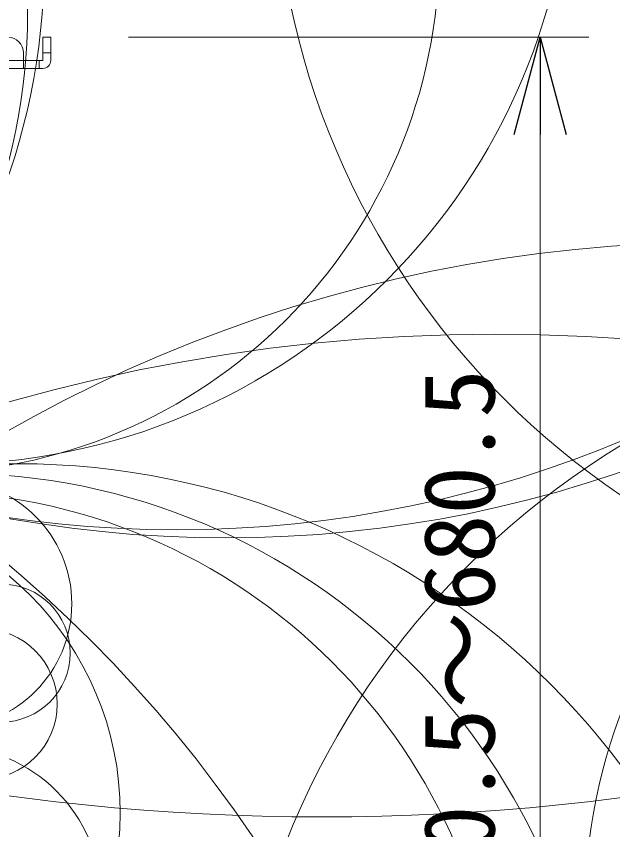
# Model space of a CAD drawing. Units: millimetres, scale not verified. Extents: x -72 to 62, y -56 to 145.
# Drawn here: x -15.69 to -0.34, y 24.99 to 45.92 of the extents above; entities that cross this region are included whole.
import ezdxf
from ezdxf.enums import TextEntityAlignment as Align

# ---------------------------------------------------------------- set-up
doc = ezdxf.new("R2010")
doc.units = ezdxf.units.MM
doc.header["$LTSCALE"] = 0.125
doc.layers.add('0-0_0', color=7, linetype='Continuous')
doc.layers.add('0-4_SUNPO', color=3, linetype='Continuous', lineweight=18)
doc.layers.add('0-5_GAIKEI', color=1, linetype='Continuous', lineweight=18)
doc.styles.add('ＭＳ ゴシック', font='')
doc.styles.get('ＭＳ ゴシック').set_extended_font_data('MS Gothic')

# ---------------------------------------------------------------- blocks, each defined once
blk = doc.blocks.new('_Open30')
at = {"layer": '0-0_0'}
blk.add_line((0, 0), (-1, 0), dxfattribs=at)
blk.add_lwpolyline([(-1, 0.26795), (0, 0), (-1, -0.26795)], dxfattribs=at)
blk = doc.blocks.new('D1')
at = {"layer": '0-4_SUNPO'}
for p, q in [((51.9869, 106.883), (63.8376, 106.883)), ((62.5876, 77.3595), (62.5876, 104.383)), ((53.867, 74.8595), (63.8376, 74.8595))]:
    blk.add_line(p, q, dxfattribs=at)
at = {"layer": '0-4_SUNPO', "xscale": 2.5, "yscale": 2.5}
for p, rotation in [((62.5876, 106.883), 90), ((62.5876, 74.8595), 270)]:
    blk.add_blockref('_Open30', p, dxfattribs=dict(at, rotation=rotation))
at = {"layer": '0-4_SUNPO', "color": 7, "style": 'ＭＳ ゴシック'}
blk.add_text('520.5～680.5', height=1.833, rotation=90, dxfattribs=at).set_placement((61.9626, 83.3712), align=Align.BOTTOM_LEFT)

msp = doc.modelspace()

# ---------------------------------------------------------------- linework, layer by layer
at = {"layer": '0-5_GAIKEI', "color": 7}
for p, q in [((-15.0082, 45.3834), (-15.0082, 44.7834)), ((-15.0082, 45.3834), (-14.8082, 45.3834)), ((-14.8082, 45.3834), (-14.8082, 44.7834)), ((-15.5082, 44.5834), (-15.5082, 44.9834)), ((-15.0082, 44.7834), (-33.6082, 44.7834)), ((-33.6082, 44.5834), (-15.0082, 44.5834))]:
    msp.add_line(p, q, dxfattribs=at)
at = {"layer": '0-5_GAIKEI'}
for p, q in [((-14.8082, 44.9834), (-15.0082, 44.9834)), ((-15.1082, 44.7834), (-15.1082, 44.5834))]:
    msp.add_line(p, q, dxfattribs=at)
for centre, radius in [((-7.8268, 84.9398), 59.6214), ((-10.3004, 63.6088), 31.1097), ((-11.5656, 62.4583), 29.7486), ((11.1544, 50.3696), 20.2158), ((-17.6163, 50.6058), 16.2164), ((-31.5062, 47.2475), 16.5223), ((-18.2916, 47.6404), 13.4835), ((-30.274, 45.9927), 14.8695), ((2.493, 2.9022), 37.2143), ((-37.7947, 5.8359), 33.9726), ((10.7414, 16.9649), 20.9533), ((-3.3735, -7.7045), 45.4484), ((13.594, 22.8325), 14.657), ((-15.6587, 14.9987), 19.4103), ((-17.3267, 17.5284), 16.6362), ((-17.4426, 30.8035), 3.1777), ((-18.1562, 18.7295), 14.9654), ((-20.9672, 25.4113), 7.9492), ((-17.4452, 23.196), 3.9423)]:
    msp.add_circle(centre, radius, dxfattribs=at)
at = {"layer": '0-5_GAIKEI', "color": 7}
for centre, radius in [((-16.0808, 29.5357), 1.7771), ((-16.5783, 28.2234), 1.9384)]:
    msp.add_circle(centre, radius, dxfattribs=at)
for centre, radius, start, end in [((-15.9082, 44.9834), 0.4, 0, 90), ((-15.0082, 44.7834), 0.2, 270, 0)]:
    msp.add_arc(centre, radius, start, end, dxfattribs=at)

# ---------------------------------------------------------------- block references
at = {"layer": '0-4_SUNPO'}
msp.add_blockref('D1', (-64.7951, -61.4996), dxfattribs=at)

doc.saveas('drawing.dxf')
